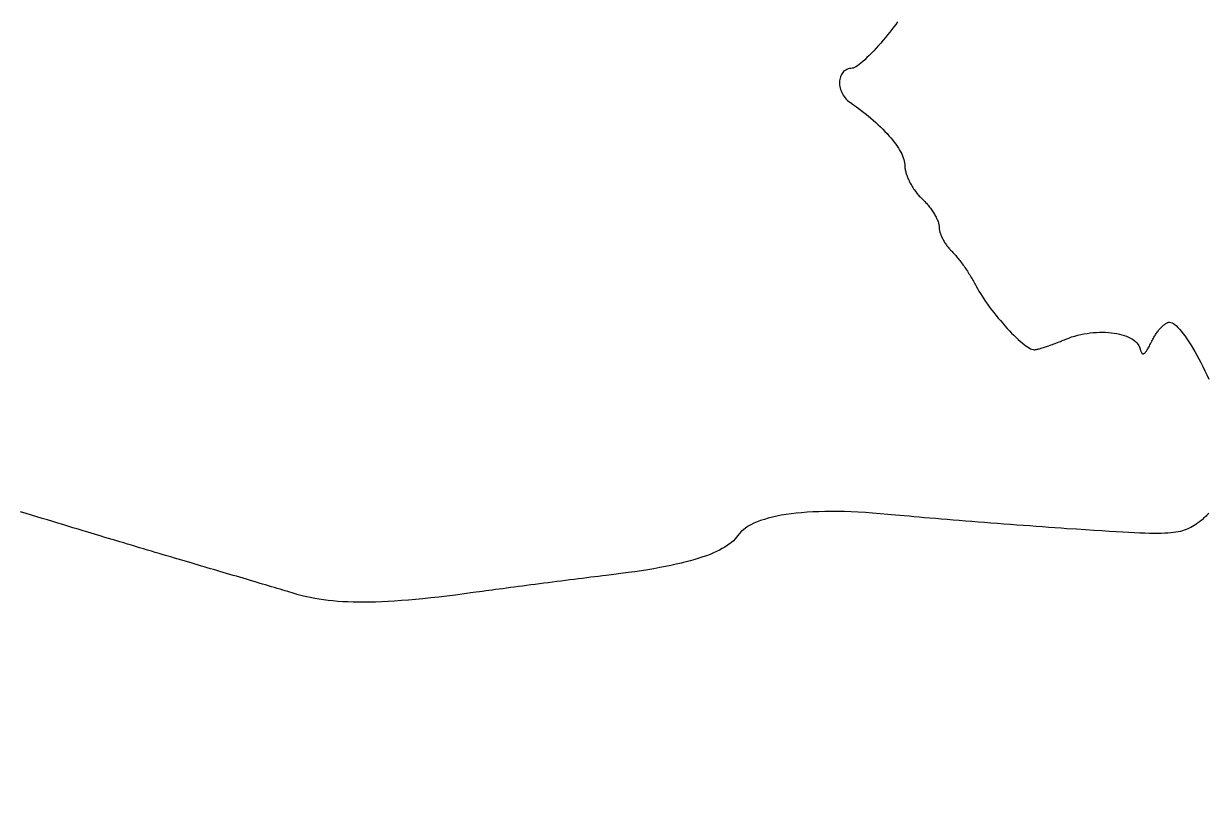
# Model space of a CAD drawing. Extents: x 2.5 to 77.5, y 2.5 to 77.5.
# Drawn here: x 22.46 to 40, y 43.71 to 55.37 of the extents above; entities that cross this region are included whole.
import ezdxf

# ---------------------------------------------------------------- set-up
doc = ezdxf.new("R2010")
doc.units = 0
doc.layers.get('0').update_dxf_attribs({"linetype": 'CONTINUOUS'})
doc.layers.add('NITORI', color=7, linetype='CONTINUOUS')

msp = doc.modelspace()

# ---------------------------------------------------------------- linework, layer by layer
msp.add_circle((40, 40), 37.5)
at = {"layer": 'NITORI'}
for points in [[(35.399, 55.394), (35.373, 55.358), (35.345, 55.32), (35.316, 55.281), (35.285, 55.242), (35.253, 55.202), (35.22, 55.162), (35.186, 55.122), (35.152, 55.082), (35.117, 55.043), (35.082, 55.004), (35.048, 54.967), (35.013, 54.931), (34.98, 54.897), (34.947, 54.865), (34.916, 54.835), (34.885, 54.808), (34.857, 54.783), (34.83, 54.762), (34.805, 54.743), (34.782, 54.728), (34.762, 54.717), (34.744, 54.711), (34.73, 54.708), (34.708, 54.707), (34.687, 54.703), (34.667, 54.698), (34.649, 54.691), (34.632, 54.682), (34.616, 54.671), (34.602, 54.659), (34.59, 54.646), (34.578, 54.631), (34.569, 54.615), (34.56, 54.598), (34.553, 54.58), (34.548, 54.561), (34.544, 54.542), (34.541, 54.522), (34.54, 54.501), (34.54, 54.48), (34.542, 54.458), (34.545, 54.437), (34.55, 54.415), (34.556, 54.393), (34.564, 54.372), (34.573, 54.35), (34.583, 54.329), (34.596, 54.309), (34.609, 54.288), (34.625, 54.269), (34.641, 54.25), (34.66, 54.233), (34.68, 54.216), (34.701, 54.2), (34.747, 54.168), (34.793, 54.135), (34.837, 54.103), (34.88, 54.07), (34.922, 54.037), (34.963, 54.004), (35.003, 53.971), (35.041, 53.938), (35.079, 53.905), (35.114, 53.872), (35.149, 53.839), (35.182, 53.807), (35.214, 53.774), (35.244, 53.742), (35.273, 53.71), (35.3, 53.678), (35.326, 53.647), (35.35, 53.616), (35.373, 53.585), (35.394, 53.555), (35.413, 53.525), (35.431, 53.496), (35.446, 53.467), (35.461, 53.439), (35.473, 53.411), (35.483, 53.384), (35.492, 53.358), (35.499, 53.333), (35.504, 53.308), (35.507, 53.284), (35.508, 53.261), (35.508, 53.248), (35.509, 53.234), (35.511, 53.22), (35.513, 53.205), (35.516, 53.19), (35.52, 53.175), (35.524, 53.159), (35.529, 53.143), (35.535, 53.127), (35.541, 53.11), (35.547, 53.094), (35.554, 53.077), (35.562, 53.06), (35.57, 53.043), (35.578, 53.026), (35.587, 53.009), (35.596, 52.992), (35.606, 52.975), (35.616, 52.958), (35.627, 52.942), (35.638, 52.925), (35.649, 52.909), (35.66, 52.893), (35.672, 52.877), (35.684, 52.861), (35.697, 52.846), (35.709, 52.831), (35.722, 52.817), (35.735, 52.803), (35.748, 52.79), (35.762, 52.777), (35.775, 52.764), (35.789, 52.751), (35.802, 52.737), (35.815, 52.723), (35.827, 52.709), (35.84, 52.695), (35.852, 52.681), (35.863, 52.666), (35.875, 52.651), (35.886, 52.636), (35.897, 52.622), (35.908, 52.607), (35.918, 52.592), (35.927, 52.577), (35.937, 52.562), (35.946, 52.547), (35.954, 52.533), (35.962, 52.518), (35.97, 52.504), (35.977, 52.49), (35.983, 52.476), (35.989, 52.462), (35.995, 52.449), (35.999, 52.436), (36.004, 52.423), (36.007, 52.411), (36.01, 52.399), (36.013, 52.387), (36.014, 52.376), (36.016, 52.366), (36.016, 52.356), (36.016, 52.346), (36.017, 52.336), (36.018, 52.325), (36.02, 52.314), (36.022, 52.303), (36.025, 52.292), (36.028, 52.28), (36.032, 52.268), (36.036, 52.256), (36.04, 52.244), (36.045, 52.232), (36.051, 52.219), (36.056, 52.206), (36.062, 52.194), (36.069, 52.181), (36.075, 52.168), (36.082, 52.156), (36.09, 52.143), (36.097, 52.13), (36.105, 52.118), (36.113, 52.106), (36.122, 52.093), (36.13, 52.081), (36.139, 52.069), (36.148, 52.058), (36.158, 52.046), (36.167, 52.035), (36.177, 52.024), (36.186, 52.014), (36.196, 52.003), (36.206, 51.993), (36.217, 51.983), (36.227, 51.973), (36.238, 51.961), (36.249, 51.949), (36.261, 51.936), (36.273, 51.922), (36.284, 51.908), (36.296, 51.893), (36.309, 51.878), (36.321, 51.862), (36.333, 51.846), (36.346, 51.829), (36.358, 51.812), (36.371, 51.795), (36.384, 51.777), (36.396, 51.759), (36.409, 51.741), (36.421, 51.723), (36.433, 51.704), (36.445, 51.686), (36.457, 51.667), (36.469, 51.648), (36.481, 51.629), (36.492, 51.611), (36.503, 51.592), (36.514, 51.573), (36.525, 51.555), (36.535, 51.537), (36.545, 51.518), (36.554, 51.5), (36.564, 51.483), (36.582, 51.447), (36.603, 51.41), (36.626, 51.372), (36.65, 51.334), (36.676, 51.294), (36.704, 51.254), (36.732, 51.214), (36.762, 51.173), (36.793, 51.132), (36.824, 51.092), (36.857, 51.051), (36.889, 51.011), (36.923, 50.972), (36.956, 50.933), (36.99, 50.895), (37.023, 50.858), (37.056, 50.822), (37.089, 50.788), (37.122, 50.755), (37.154, 50.724), (37.185, 50.695), (37.215, 50.668), (37.244, 50.643), (37.272, 50.621), (37.298, 50.6), (37.323, 50.583), (37.347, 50.568), (37.368, 50.557), (37.388, 50.548), (37.406, 50.543), (37.421, 50.541), (37.426, 50.541), (37.433, 50.542), (37.44, 50.543), (37.448, 50.544), (37.457, 50.546), (37.467, 50.548), (37.478, 50.551), (37.49, 50.554), (37.502, 50.557), (37.515, 50.561), (37.528, 50.565), (37.543, 50.569), (37.558, 50.574), (37.573, 50.579), (37.589, 50.584), (37.605, 50.59), (37.622, 50.595), (37.64, 50.601), (37.657, 50.608), (37.676, 50.614), (37.694, 50.621), (37.713, 50.628), (37.732, 50.635), (37.751, 50.642), (37.77, 50.649), (37.79, 50.657), (37.81, 50.665), (37.829, 50.673), (37.849, 50.681), (37.869, 50.689), (37.889, 50.697), (37.933, 50.714), (37.977, 50.73), (38.022, 50.744), (38.067, 50.756), (38.113, 50.767), (38.159, 50.776), (38.206, 50.784), (38.252, 50.79), (38.298, 50.795), (38.344, 50.798), (38.389, 50.8), (38.434, 50.8), (38.478, 50.799), (38.521, 50.797), (38.564, 50.793), (38.605, 50.788), (38.645, 50.781), (38.683, 50.773), (38.72, 50.764), (38.755, 50.753), (38.788, 50.741), (38.82, 50.728), (38.849, 50.714), (38.876, 50.699), (38.9, 50.682), (38.922, 50.664), (38.942, 50.645), (38.958, 50.624), (38.972, 50.603), (38.983, 50.58), (38.99, 50.557), (38.993, 50.545), (38.996, 50.534), (38.999, 50.524), (39.002, 50.516), (39.005, 50.508), (39.009, 50.501), (39.012, 50.495), (39.016, 50.49), (39.02, 50.486), (39.024, 50.483), (39.028, 50.481), (39.033, 50.48), (39.037, 50.481), (39.042, 50.482), (39.047, 50.484), (39.053, 50.488), (39.058, 50.492), (39.064, 50.497), (39.07, 50.504), (39.076, 50.511), (39.083, 50.52), (39.089, 50.53), (39.096, 50.541), (39.104, 50.553), (39.111, 50.566), (39.119, 50.58), (39.128, 50.595), (39.136, 50.612), (39.145, 50.629), (39.155, 50.648), (39.164, 50.668), (39.172, 50.683), (39.179, 50.697), (39.187, 50.712), (39.195, 50.726), (39.203, 50.74), (39.212, 50.753), (39.22, 50.767), (39.229, 50.78), (39.238, 50.793), (39.247, 50.805), (39.256, 50.817), (39.265, 50.829), (39.274, 50.84), (39.283, 50.85), (39.293, 50.861), (39.302, 50.871), (39.311, 50.88), (39.32, 50.889), (39.329, 50.897), (39.338, 50.905), (39.347, 50.912), (39.356, 50.919), (39.364, 50.925), (39.373, 50.93), (39.381, 50.935), (39.389, 50.939), (39.397, 50.942), (39.405, 50.945), (39.412, 50.947), (39.419, 50.948), (39.426, 50.948), (39.444, 50.946), (39.463, 50.939), (39.483, 50.928), (39.505, 50.913), (39.528, 50.894), (39.551, 50.87), (39.576, 50.844), (39.602, 50.813), (39.629, 50.779), (39.656, 50.742), (39.684, 50.702), (39.712, 50.659), (39.741, 50.614), (39.77, 50.566), (39.8, 50.515), (39.829, 50.462), (39.859, 50.407), (39.889, 50.35), (39.919, 50.291), (39.948, 50.231), (39.977, 50.169), (40.006, 50.106)], [(40.006, 48.124), (39.996, 48.113), (39.987, 48.102), (39.976, 48.09), (39.966, 48.079), (39.955, 48.068), (39.943, 48.057), (39.931, 48.046), (39.919, 48.035), (39.907, 48.024), (39.894, 48.013), (39.881, 48.003), (39.868, 47.993), (39.854, 47.982), (39.841, 47.972), (39.827, 47.963), (39.813, 47.953), (39.789, 47.938), (39.766, 47.924), (39.743, 47.911), (39.719, 47.899), (39.695, 47.888), (39.67, 47.878), (39.644, 47.868), (39.616, 47.86), (39.586, 47.852), (39.554, 47.846), (39.52, 47.84), (39.483, 47.835), (39.444, 47.831), (39.401, 47.827), (39.354, 47.825), (39.304, 47.823), (39.25, 47.823), (39.192, 47.823), (39.128, 47.823), (39.06, 47.825), (38.987, 47.827), (38.909, 47.831), (38.824, 47.834), (38.734, 47.839), (38.637, 47.845), (38.533, 47.851), (38.423, 47.858), (38.306, 47.865), (38.181, 47.874), (38.048, 47.883), (37.908, 47.892), (37.82, 47.899), (37.73, 47.905), (37.639, 47.912), (37.546, 47.918), (37.453, 47.925), (37.358, 47.932), (37.263, 47.939), (37.167, 47.946), (37.071, 47.953), (36.975, 47.961), (36.879, 47.968), (36.783, 47.975), (36.688, 47.983), (36.593, 47.99), (36.499, 47.998), (36.406, 48.005), (36.314, 48.013), (36.223, 48.02), (36.134, 48.027), (36.047, 48.034), (35.962, 48.041), (35.878, 48.048), (35.797, 48.055), (35.719, 48.062), (35.643, 48.069), (35.57, 48.075), (35.5, 48.081), (35.433, 48.087), (35.37, 48.093), (35.31, 48.099), (35.254, 48.104), (35.141, 48.114), (35.031, 48.123), (34.923, 48.131), (34.817, 48.137), (34.714, 48.142), (34.613, 48.145), (34.515, 48.147), (34.419, 48.147), (34.325, 48.146), (34.235, 48.144), (34.147, 48.14), (34.062, 48.135), (33.979, 48.129), (33.9, 48.121), (33.823, 48.112), (33.75, 48.102), (33.679, 48.09), (33.612, 48.077), (33.547, 48.063), (33.486, 48.047), (33.428, 48.03), (33.373, 48.012), (33.322, 47.993), (33.274, 47.972), (33.229, 47.95), (33.188, 47.927), (33.151, 47.902), (33.117, 47.876), (33.086, 47.85), (33.06, 47.821), (33.037, 47.792), (33.017, 47.765), (32.994, 47.74), (32.969, 47.714), (32.942, 47.69), (32.912, 47.666), (32.879, 47.642), (32.843, 47.619), (32.805, 47.597), (32.764, 47.575), (32.721, 47.554), (32.674, 47.533), (32.625, 47.512), (32.572, 47.492), (32.517, 47.473), (32.459, 47.454), (32.397, 47.435), (32.333, 47.417), (32.265, 47.399), (32.195, 47.382), (32.121, 47.365), (32.044, 47.348), (31.964, 47.332), (31.88, 47.316), (31.793, 47.3), (31.702, 47.285), (31.609, 47.27), (31.511, 47.255), (31.411, 47.241), (31.306, 47.227), (31.198, 47.213), (31.087, 47.199), (31.032, 47.193), (30.975, 47.186), (30.918, 47.179), (30.859, 47.172), (30.798, 47.164), (30.737, 47.157), (30.675, 47.149), (30.612, 47.141), (30.549, 47.133), (30.485, 47.125), (30.421, 47.117), (30.356, 47.109), (30.292, 47.101), (30.227, 47.092), (30.163, 47.084), (30.099, 47.076), (30.035, 47.068), (29.972, 47.059), (29.909, 47.051), (29.848, 47.043), (29.787, 47.035), (29.727, 47.027), (29.669, 47.019), (29.611, 47.012), (29.556, 47.004), (29.501, 46.997), (29.449, 46.99), (29.398, 46.983), (29.349, 46.976), (29.303, 46.97), (29.258, 46.964), (29.119, 46.945), (28.985, 46.927), (28.855, 46.91), (28.729, 46.894), (28.607, 46.88), (28.489, 46.867), (28.375, 46.855), (28.265, 46.845), (28.158, 46.835), (28.055, 46.827), (27.955, 46.82), (27.858, 46.814), (27.764, 46.81), (27.674, 46.806), (27.586, 46.804), (27.501, 46.803), (27.419, 46.803), (27.339, 46.805), (27.261, 46.807), (27.186, 46.811), (27.113, 46.816), (27.041, 46.822), (26.972, 46.83), (26.904, 46.838), (26.838, 46.848), (26.774, 46.859), (26.711, 46.871), (26.649, 46.885), (26.588, 46.899), (26.529, 46.915), (26.47, 46.932), (26.439, 46.941), (26.406, 46.951), (26.372, 46.961), (26.335, 46.972), (26.298, 46.983), (26.259, 46.995), (26.218, 47.007), (26.177, 47.02), (26.134, 47.032), (26.09, 47.045), (26.045, 47.059), (25.999, 47.072), (25.952, 47.086), (25.905, 47.1), (25.857, 47.114), (25.809, 47.129), (25.761, 47.143), (25.712, 47.158), (25.663, 47.172), (25.613, 47.187), (25.564, 47.201), (25.515, 47.216), (25.466, 47.23), (25.418, 47.244), (25.369, 47.259), (25.322, 47.273), (25.275, 47.286), (25.228, 47.3), (25.182, 47.314), (25.138, 47.327), (25.094, 47.339), (25.05, 47.352), (25.004, 47.366), (24.956, 47.38), (24.907, 47.394), (24.856, 47.409), (24.804, 47.425), (24.751, 47.441), (24.696, 47.457), (24.641, 47.473), (24.585, 47.49), (24.528, 47.507), (24.47, 47.524), (24.412, 47.541), (24.354, 47.558), (24.295, 47.576), (24.236, 47.593), (24.177, 47.611), (24.119, 47.628), (24.06, 47.646), (24.002, 47.663), (23.944, 47.681), (23.887, 47.698), (23.83, 47.715), (23.774, 47.732), (23.719, 47.748), (23.666, 47.764), (23.613, 47.78), (23.562, 47.796), (23.512, 47.811), (23.463, 47.825), (23.416, 47.84), (23.342, 47.862), (23.268, 47.885), (23.193, 47.907), (23.119, 47.93), (23.044, 47.952), (22.969, 47.975), (22.893, 47.998), (22.817, 48.021), (22.739, 48.044), (22.661, 48.068), (22.581, 48.092), (22.5, 48.117), (22.417, 48.142)]]:
    msp.add_lwpolyline(points, dxfattribs=at)

doc.saveas('drawing.dxf')
